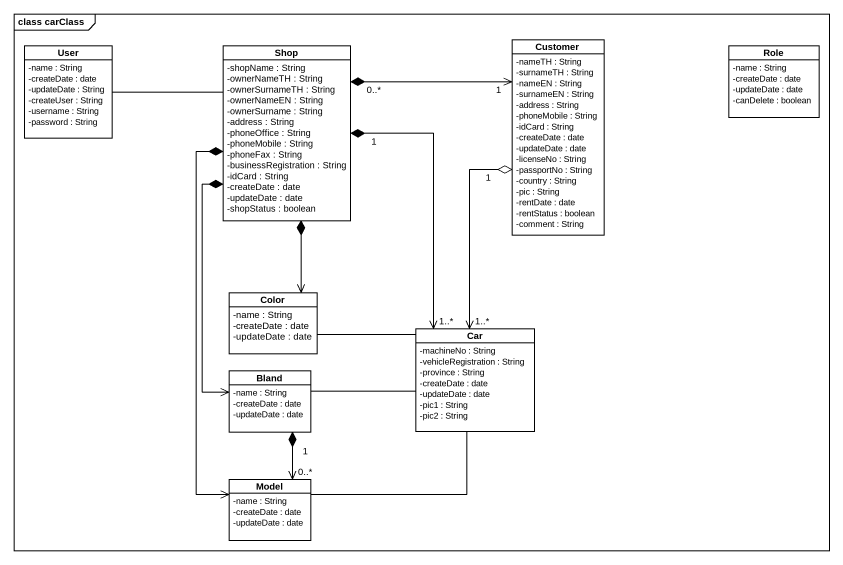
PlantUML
@startuml
mainframe class carClass
hide circle
hide empty members
skinparam classAttributeIconSize 0
class User {
  -name : String
  -createDate : date
  -updateDate : String
  -createUser : String
  -username : String
  -password : String
}
class Shop {
  -shopName : String
  -ownerNameTH : String
  -ownerSurnameTH : String
  -ownerNameEN : String
  -ownerSurname : String
  -address : String
  -phoneOffice : String
  -phoneMobile : String
  -phoneFax : String
  -businessRegistration : String
  -idCard : String
  -createDate : date
  -updateDate : date
  -shopStatus : boolean
}
class Customer {
  -nameTH : String
  -surnameTH : String
  -nameEN : String
  -surnameEN : String
  -address : String
  -phoneMobile : String
  -idCard : String
  -createDate : date
  -updateDate : date
  -licenseNo : String
  -passportNo : String
  -country : String
  -pic : String
  -rentDate : date
  -rentStatus : boolean
  -comment : String
}
class Role {
  -name : String
  -createDate : date
  -updateDate : date
  -canDelete : boolean
}
class Color {
  -name : String
  -createDate : date
  -updateDate : date
}
class Car {
  -machineNo : String
  -vehicleRegistration : String
  -province : String
  -createDate : date
  -updateDate : date
  -pic1 : String
  -pic2 : String
}
class Bland {
  -name : String
  -createDate : date
  -updateDate : date
}
class Model {
  -name : String
  -createDate : date
  -updateDate : date
}
User -right- Shop
Shop "0..*" *-right-> "1" Customer
Shop *--> Color
Shop "1" *--> "1..*" Car
Shop *--> Bland
Shop *--> Model
Customer "1" o--> "1..*" Car
Color -right- Car
Car -left- Bland
Bland "1" *--> "0..*" Model
Model -up- Car
@enduml
